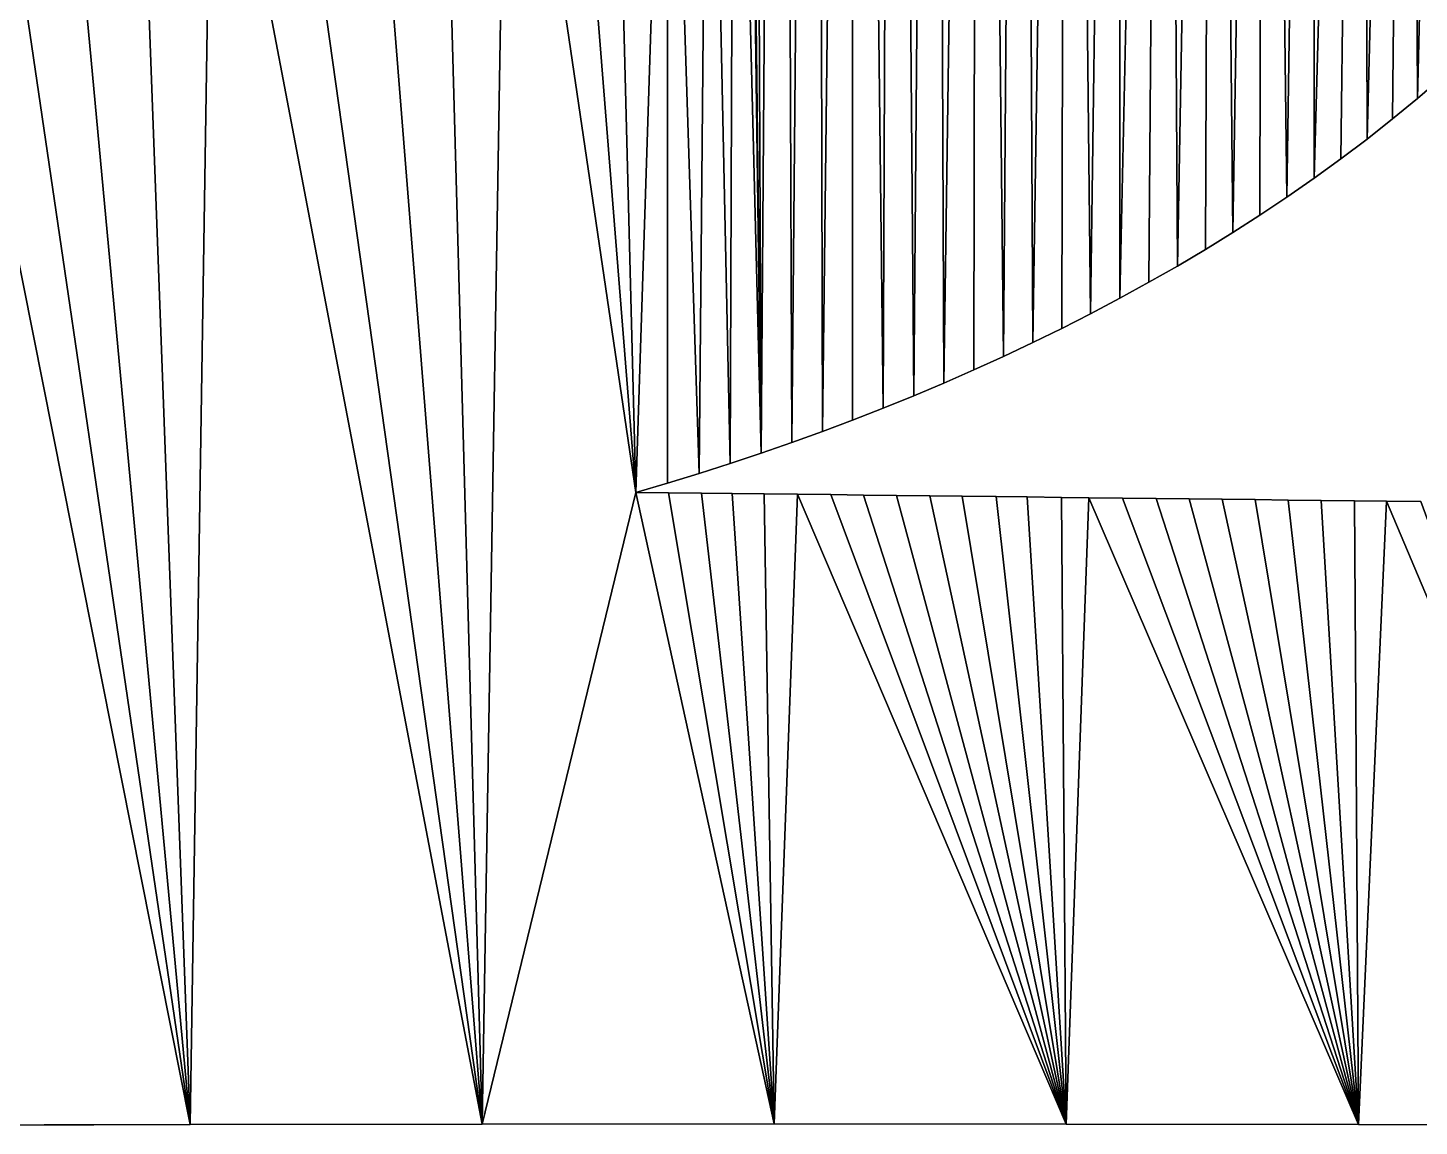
# Model space of a CAD drawing. Extents: x 9 to 1212, y 18 to 833.
# Drawn here: x 291.45 to 325.45, y 508.04 to 534.88 of the extents above; entities that cross this region are included whole.
import ezdxf

# ---------------------------------------------------------------- set-up
doc = ezdxf.new("R2010")
doc.units = 0
doc.header["$MEASUREMENT"] = 0
doc.layers.get('0').update_dxf_attribs({"linetype": 'CONTINUOUS'})

# ---------------------------------------------------------------- blocks, each defined once
blk = doc.blocks.new('GRUPO_1')
for p, q in [((317.45192, 93.30144), (316.85932, 92.79098)), ((317.45192, 93.30144, 15), (316.85932, 92.79098, 15)), ((316.85932, 92.79098), (316.25107, 92.28982)), ((316.85932, 92.79098, 15), (316.25107, 92.28982, 15)), ((316.85932, 92.79098), (316.85932, 92.79098, 15)), ((316.25107, 92.28982), (315.62753, 91.79801)), ((316.25107, 92.28982, 15), (315.62753, 91.79801, 15)), ((316.25107, 92.28982), (316.25107, 92.28982, 15)), ((315.62753, 91.79801), (314.98907, 91.31563)), ((315.62753, 91.79801, 15), (314.98907, 91.31563, 15)), ((315.62753, 91.79801), (315.62753, 91.79801, 15)), ((314.98907, 91.31563), (314.33607, 90.84272)), ((314.98907, 91.31563, 15), (314.33607, 90.84272, 15)), ((314.98907, 91.31563), (314.98907, 91.31563, 15)), ((314.33607, 90.84272), (313.66887, 90.37935)), ((314.33607, 90.84272, 15), (313.66887, 90.37935, 15)), ((314.33607, 90.84272), (314.33607, 90.84272, 15)), ((313.66887, 90.37935), (313.01084, 89.9406)), ((313.66887, 90.37935, 15), (313.01084, 89.9406, 15)), ((313.66887, 90.37935), (313.66887, 90.37935, 15)), ((313.01084, 89.9406), (312.35001, 89.51702)), ((313.01084, 89.9406, 15), (312.35001, 89.51702, 15)), ((313.01084, 89.9406), (313.01084, 89.9406, 15)), ((312.35001, 89.51702), (311.67728, 89.10227)), ((312.35001, 89.51702, 15), (311.67728, 89.10227, 15)), ((312.35001, 89.51702), (312.35001, 89.51702, 15)), ((311.67728, 89.10227), (310.99295, 88.69638)), ((311.67728, 89.10227, 15), (310.99295, 88.69638, 15)), ((311.67728, 89.10227), (311.67728, 89.10227, 15)), ((310.99295, 88.69638), (310.29735, 88.29942)), ((310.99295, 88.69638, 15), (310.29735, 88.29942, 15)), ((310.99295, 88.69638), (310.99295, 88.69638, 15)), ((310.29735, 88.29942), (309.5908, 87.91143)), ((310.29735, 88.29942, 15), (309.5908, 87.91143, 15)), ((310.29735, 88.29942), (310.29735, 88.29942, 15)), ((309.5908, 87.91143), (308.8736, 87.53248)), ((309.5908, 87.91143, 15), (308.8736, 87.53248, 15)), ((309.5908, 87.91143), (309.5908, 87.91143, 15)), ((308.8736, 87.53248), (308.16886, 87.17397)), ((308.8736, 87.53248, 15), (308.16886, 87.17397, 15)), ((308.8736, 87.53248), (308.8736, 87.53248, 15)), ((308.16886, 87.17397), (307.46231, 86.8277)), ((308.16886, 87.17397, 15), (307.46231, 86.8277, 15)), ((308.16886, 87.17397), (308.16886, 87.17397, 15)), ((307.46231, 86.8277), (306.74684, 86.48987)), ((307.46231, 86.8277, 15), (306.74684, 86.48987, 15)), ((307.46231, 86.8277), (307.46231, 86.8277, 15)), ((306.74684, 86.48987), (306.02272, 86.16053)), ((306.74684, 86.48987, 15), (306.02272, 86.16053, 15)), ((306.74684, 86.48987), (306.74684, 86.48987, 15)), ((306.02272, 86.16053), (305.29023, 85.83972)), ((306.02272, 86.16053, 15), (305.29023, 85.83972, 15)), ((306.02272, 86.16053), (306.02272, 86.16053, 15)), ((305.29023, 85.83972), (304.54965, 85.5275)), ((305.29023, 85.83972, 15), (304.54965, 85.5275, 15)), ((305.29023, 85.83972), (305.29023, 85.83972, 15)), ((304.54965, 85.5275), (303.80125, 85.2239)), ((304.54965, 85.5275, 15), (303.80125, 85.2239, 15)), ((304.54965, 85.5275), (304.54965, 85.5275, 15)), ((303.80125, 85.2239), (303.05772, 84.93372)), ((303.80125, 85.2239, 15), (303.05772, 84.93372, 15)), ((303.80125, 85.2239), (303.80125, 85.2239, 15)), ((302.31975, 84.65661), (301.57523, 84.38771)), ((302.31975, 84.65661, 15), (301.57523, 84.38771, 15)), ((303.05772, 84.93372), (302.31975, 84.65661)), ((303.05772, 84.93372, 15), (302.31975, 84.65661, 15)), ((302.31975, 84.65661), (302.31975, 84.65661, 15)), ((303.05772, 84.93372), (303.05772, 84.93372, 15)), ((301.57523, 84.38771), (300.82443, 84.12704)), ((301.57523, 84.38771, 15), (300.82443, 84.12704, 15)), ((301.57523, 84.38771), (301.57523, 84.38771, 15)), ((300.82443, 84.12704), (300.06759, 83.87466)), ((300.82443, 84.12704, 15), (300.06759, 83.87466, 15)), ((300.82443, 84.12704), (300.82443, 84.12704, 15)), ((299.30496, 83.63061), (298.5368, 83.39492)), ((299.30496, 83.63061, 15), (298.5368, 83.39492, 15)), ((300.06759, 83.87466), (299.30496, 83.63061)), ((300.06759, 83.87466, 15), (299.30496, 83.63061, 15)), ((299.30496, 83.63061), (299.30496, 83.63061, 15)), ((300.06759, 83.87466), (300.06759, 83.87466, 15)), ((298.5368, 83.39492), (297.76336, 83.16765)), ((298.5368, 83.39492, 15), (297.76336, 83.16765, 15)), ((298.5368, 83.39492), (298.5368, 83.39492, 15)), ((297.76336, 83.16765), (298.55685, 83.15842)), ((297.76336, 83.16765, 15), (298.55685, 83.15842, 15)), ((297.76336, 83.16765), (297.76336, 83.16765, 15)), ((298.55685, 83.15842), (299.36512, 83.14902)), ((298.55685, 83.15842, 15), (299.36512, 83.14902, 15)), ((298.55685, 83.15842), (298.55685, 83.15842, 15)), ((299.36512, 83.14902), (300.11389, 83.14029)), ((299.36512, 83.14902, 15), (300.11389, 83.14029, 15)), ((299.36512, 83.14902), (299.36512, 83.14902, 15)), ((300.11389, 83.14029), (300.89847, 83.13111)), ((300.11389, 83.14029, 15), (300.89847, 83.13111, 15)), ((300.11389, 83.14029), (300.11389, 83.14029, 15)), ((300.89847, 83.13111), (301.71022, 83.12161)), ((300.89847, 83.13111, 15), (301.71022, 83.12161, 15)), ((300.89847, 83.13111), (300.89847, 83.13111, 15)), ((301.71022, 83.12161), (302.5294, 83.11202)), ((301.71022, 83.12161, 15), (302.5294, 83.11202, 15)), ((301.71022, 83.12161), (301.71022, 83.12161, 15)), ((302.5294, 83.11202), (303.32676, 83.10268)), ((302.5294, 83.11202, 15), (303.32676, 83.10268, 15)), ((302.5294, 83.11202), (302.5294, 83.11202, 15)), ((303.32676, 83.10268), (304.1315, 83.09326)), ((303.32676, 83.10268, 15), (304.1315, 83.09326, 15)), ((303.32676, 83.10268), (303.32676, 83.10268, 15)), ((304.1315, 83.09326), (304.94431, 83.08375)), ((304.1315, 83.09326, 15), (304.94431, 83.08375, 15)), ((304.1315, 83.09326), (304.1315, 83.09326, 15)), ((304.94431, 83.08375), (305.73648, 83.07447)), ((304.94431, 83.08375, 15), (305.73648, 83.07447, 15)), ((304.94431, 83.08375), (304.94431, 83.08375, 15)), ((305.73648, 83.07447), (306.56345, 83.06479)), ((305.73648, 83.07447, 15), (306.56345, 83.06479, 15)), ((305.73648, 83.07447), (305.73648, 83.07447, 15)), ((306.56345, 83.06479), (307.32458, 83.05588)), ((306.56345, 83.06479, 15), (307.32458, 83.05588, 15)), ((306.56345, 83.06479), (306.56345, 83.06479, 15)), ((307.32458, 83.05588), (308.16261, 83.04607)), ((307.32458, 83.05588, 15), (308.16261, 83.04607, 15)), ((307.32458, 83.05588), (307.32458, 83.05588, 15)), ((308.16261, 83.04607), (308.83034, 83.03826)), ((308.16261, 83.04607, 15), (308.83034, 83.03826, 15)), ((308.16261, 83.04607), (308.16261, 83.04607, 15)), ((308.83034, 83.03826), (309.6496, 83.02868)), ((308.83034, 83.03826, 15), (309.6496, 83.02868, 15)), ((308.83034, 83.03826), (308.83034, 83.03826, 15)), ((309.6496, 83.02868), (310.47788, 83.01899)), ((309.6496, 83.02868, 15), (310.47788, 83.01899, 15)), ((309.6496, 83.02868), (309.6496, 83.02868, 15)), ((310.47788, 83.01899), (311.28007, 83.0096)), ((310.47788, 83.01899, 15), (311.28007, 83.0096, 15)), ((310.47788, 83.01899), (310.47788, 83.01899, 15)), ((311.28007, 83.0096), (312.08935, 83.00014)), ((311.28007, 83.0096, 15), (312.08935, 83.00014, 15)), ((311.28007, 83.0096), (311.28007, 83.0096, 15)), ((312.08935, 83.00014), (312.89041, 82.99077)), ((312.08935, 83.00014, 15), (312.89041, 82.99077, 15)), ((312.08935, 83.00014), (312.08935, 83.00014, 15)), ((312.89041, 82.99077), (313.70329, 82.98126)), ((312.89041, 82.99077, 15), (313.70329, 82.98126, 15)), ((312.89041, 82.99077), (312.89041, 82.99077, 15)), ((313.70329, 82.98126), (314.50213, 82.97192)), ((313.70329, 82.98126, 15), (314.50213, 82.97192, 15)), ((313.70329, 82.98126), (313.70329, 82.98126, 15)), ((314.50213, 82.97192), (315.31897, 82.96236)), ((314.50213, 82.97192, 15), (315.31897, 82.96236, 15)), ((314.50213, 82.97192), (314.50213, 82.97192, 15)), ((315.31897, 82.96236), (316.10205, 82.9532)), ((315.31897, 82.96236, 15), (316.10205, 82.9532, 15)), ((315.31897, 82.96236), (315.31897, 82.96236, 15)), ((316.10205, 82.9532), (316.94098, 82.94339)), ((316.10205, 82.9532, 15), (316.94098, 82.94339, 15)), ((316.10205, 82.9532), (316.10205, 82.9532, 15)), ((279.73062, 67.7067), (286.86878, 67.72343)), ((279.73062, 67.7067, 15), (286.86878, 67.72343, 15)), ((286.86878, 67.72343), (294.00487, 67.73416)), ((286.86878, 67.72343, 15), (294.00487, 67.73416, 15)), ((286.86878, 67.72343), (286.86878, 67.72343, 15)), ((294.00487, 67.73416), (301.1427, 67.73829)), ((294.00487, 67.73416, 15), (301.1427, 67.73829, 15)), ((294.00487, 67.73416), (294.00487, 67.73416, 15)), ((301.1427, 67.73829), (308.27926, 67.73517)), ((301.1427, 67.73829, 15), (308.27926, 67.73517, 15)), ((301.1427, 67.73829), (301.1427, 67.73829, 15)), ((308.27926, 67.73517), (315.41658, 67.72419)), ((308.27926, 67.73517, 15), (315.41658, 67.72419, 15)), ((308.27926, 67.73517), (308.27926, 67.73517, 15)), ((315.41658, 67.72419), (322.55379, 67.70473)), ((315.41658, 67.72419, 15), (322.55379, 67.70473, 15)), ((315.41658, 67.72419), (315.41658, 67.72419, 15))]:
    blk.add_line(p, q)
mesh = blk.add_polyface()
corners = [(277.8499, 138.93439), (278.01869, 155.8344), (279.17668, 137.79734), (279.62442, 152.74618), (280.52315, 136.6905), (280.89713, 149.48225), (282.21757, 135.37577), (281.40021, 147.80056), (281.80458, 146.12864), (282.12371, 144.4187), (282.35484, 142.67248), (282.526, 138.03589), (282.49521, 140.89172), (293.6373, 139.02788), (293.75318, 154.72557), (293.97214, 137.32474), (294.36939, 157.1254), (294.35311, 135.65195), (294.78019, 133.98182), (295.35014, 160.01684), (295.27013, 132.23803), (295.78644, 130.53225), (296.62417, 162.95558), (296.31937, 128.86531), (296.85919, 127.23802), (297.01534, 162.26749), (297.39615, 125.6512), (297.43429, 160.87638), (297.98482, 123.915), (298.52546, 157.58482), (298.55914, 122.18467), (299.14337, 155.93538), (299.08675, 120.51217), (299.55256, 118.89879), (299.79925, 154.34371), (299.95217, 117.29826), (300.5254, 152.75247), (300.30545, 115.43035), (300.4813, 113.66309), (300.82443, 84.12704), (301.30815, 151.20813), (301.57523, 84.38771), (302.16131, 149.68826), (302.31975, 84.65661), (303.06889, 148.21665), (303.80125, 85.2239), (304.04753, 146.75546), (304.54965, 85.5275), (305.04515, 145.36403), (305.29023, 85.83972), (306.11988, 143.9443), (306.74684, 86.48987), (307.1682, 142.61545), (307.46231, 86.8277), (308.2924, 141.23303), (308.8736, 87.53248), (309.58783, 139.67663), (309.5908, 87.91143), (310.68296, 138.49053), (310.99295, 88.69638), (311.86544, 137.3696), (312.35001, 89.51702), (313.10855, 136.1433), (313.66887, 90.37935), (314.32286, 134.89142), (314.33607, 90.84272), (315.50648, 133.61195), (315.62753, 91.79801), (316.65701, 132.30286), (316.85932, 92.79098), (317.77174, 130.96185), (318.04795, 93.83908), (318.84793, 129.58577)]
mesh.append_faces([[corners[k] for k in face] for face in [(11, 10, 12)]], dxfattribs={"vtx0": -1})
mesh.append_faces([[corners[k] for k in face] for face in [(0, 1, 2), (2, 3, 4), (4, 5, 6), (6, 10, 11), (13, 14, 15), (15, 16, 17), (17, 16, 18), (18, 19, 20), (20, 19, 21), (21, 22, 23), (23, 22, 24), (24, 25, 26), (26, 27, 28), (28, 29, 30), (30, 31, 32), (32, 31, 33), (33, 34, 35), (35, 36, 37), (37, 36, 38)]], dxfattribs={"vtx0": -1, "vtx1": -1})
mesh.append_faces([[corners[k] for k in face] for face in [(6, 5, 7), (6, 7, 8), (6, 8, 9), (6, 9, 10), (33, 31, 34), (35, 34, 36), (39, 36, 40), (41, 40, 42), (43, 42, 44), (45, 44, 46), (47, 46, 48), (49, 48, 50), (51, 50, 52), (53, 52, 54), (55, 54, 56), (57, 56, 58), (59, 58, 60), (61, 60, 62), (63, 62, 64), (65, 64, 66), (67, 66, 68), (69, 68, 70), (71, 70, 72)]], dxfattribs={"vtx0": -1, "vtx2": -1})
mesh = blk.add_polyface()
corners = [(278.01869, 155.8344, 15), (277.8499, 138.93439, 15), (279.17668, 137.79734, 15), (279.62442, 152.74618, 15), (280.52315, 136.6905, 15), (280.89713, 149.48225, 15), (282.21757, 135.37577, 15), (281.40021, 147.80056, 15), (281.80458, 146.12864, 15), (282.12371, 144.4187, 15), (282.35484, 142.67248, 15), (282.526, 138.03589, 15), (282.49521, 140.89172, 15), (300.5254, 152.75247, 15), (300.82443, 84.12704, 15), (301.30815, 151.20813, 15), (301.57523, 84.38771, 15), (302.16131, 149.68826, 15), (302.31975, 84.65661, 15), (303.06889, 148.21665, 15), (303.80125, 85.2239, 15), (304.04753, 146.75546, 15), (304.54965, 85.5275, 15), (305.04515, 145.36403, 15), (305.29023, 85.83972, 15), (306.11988, 143.9443, 15), (306.74684, 86.48987, 15), (307.1682, 142.61545, 15), (307.46231, 86.8277, 15), (308.2924, 141.23303, 15), (308.8736, 87.53248, 15), (309.58783, 139.67663, 15), (309.5908, 87.91143, 15), (310.68296, 138.49053, 15), (310.99295, 88.69638, 15), (311.86544, 137.3696, 15), (312.35001, 89.51702, 15), (313.10855, 136.1433, 15), (313.66887, 90.37935, 15), (314.32286, 134.89142, 15), (314.33607, 90.84272, 15), (315.50648, 133.61195, 15), (315.62753, 91.79801, 15), (316.65701, 132.30286, 15), (316.85932, 92.79098, 15), (317.77174, 130.96185, 15), (318.04795, 93.83908, 15), (318.84793, 129.58577, 15), (293.75318, 154.72557, 15), (293.6373, 139.02788, 15), (293.97214, 137.32474, 15), (294.36939, 157.1254, 15), (294.35311, 135.65195, 15), (294.78019, 133.98182, 15), (295.35014, 160.01684, 15), (295.27013, 132.23803, 15), (295.78644, 130.53225, 15), (296.62417, 162.95558, 15), (296.31937, 128.86531, 15), (296.85919, 127.23802, 15), (297.01534, 162.26749, 15), (297.39615, 125.6512, 15), (297.43429, 160.87638, 15), (297.98482, 123.915, 15), (298.52546, 157.58482, 15), (298.55914, 122.18467, 15), (299.14337, 155.93538, 15), (299.08675, 120.51217, 15), (299.55256, 118.89879, 15), (299.79925, 154.34371, 15), (299.95217, 117.29826, 15), (300.30545, 115.43035, 15), (300.4813, 113.66309, 15)]
mesh.append_faces([[corners[k] for k in face] for face in [(10, 11, 12)]], dxfattribs={"vtx0": -1})
mesh.append_faces([[corners[k] for k in face] for face in [(5, 6, 7), (7, 6, 8), (8, 6, 9), (9, 6, 10), (13, 14, 15), (15, 16, 17), (17, 18, 19), (19, 20, 21), (21, 22, 23), (23, 24, 25), (25, 26, 27), (27, 28, 29), (29, 30, 31), (31, 32, 33), (33, 34, 35), (35, 36, 37), (37, 38, 39), (39, 40, 41), (41, 42, 43), (43, 44, 45), (45, 46, 47), (66, 68, 69), (69, 70, 13)]], dxfattribs={"vtx0": -1, "vtx1": -1})
mesh.append_faces([[corners[k] for k in face] for face in [(0, 1, 2), (3, 2, 4), (5, 4, 6), (10, 6, 11), (48, 49, 50), (51, 50, 52), (51, 52, 53), (54, 53, 55), (54, 55, 56), (57, 56, 58), (57, 58, 59), (60, 59, 61), (62, 61, 63), (64, 63, 65), (66, 65, 67), (66, 67, 68), (69, 68, 70), (13, 70, 71), (13, 71, 72)]], dxfattribs={"vtx0": -1, "vtx2": -1})
mesh = blk.add_polyface()
corners = [(272.59482, 67.68461), (266.8391, 104.41183), (268.3606, 103.59243), (269.84406, 102.9589), (271.43615, 102.43185), (273.14216, 102.0161), (279.73062, 67.7067), (274.96741, 101.71648), (276.91711, 101.5378), (278.495, 101.48576), (280.15117, 101.50937), (286.86878, 67.72343), (281.88798, 101.61079), (283.70782, 101.79216), (285.60281, 102.05355), (287.4113, 102.36266), (294.00487, 67.73416), (289.08389, 102.70841), (291.1701, 103.24385), (293.01006, 103.84605), (294.61571, 104.51402), (297.76336, 83.16765), (301.1427, 67.73829), (295.99898, 105.24673), (297.17183, 106.04321), (298.55685, 83.15842), (299.36512, 83.14902), (300.11389, 83.14029), (300.89847, 83.13111), (301.71022, 83.12161), (308.27926, 67.73517), (298.54595, 107.33578), (298.5368, 83.39492), (299.30496, 83.63061), (299.53851, 108.78863), (300.06759, 83.87466), (300.16223, 110.37681), (300.82443, 84.12704), (300.4494, 111.99902), (300.4813, 113.66309), (300.5254, 152.75247), (301.30815, 151.20813), (301.57523, 84.38771), (302.16131, 149.68826), (302.31975, 84.65661), (303.06889, 148.21665), (303.05772, 84.93372), (303.80125, 85.2239)]
mesh.append_faces([[corners[k] for k in face] for face in [(0, 5, 6), (6, 10, 11), (11, 15, 16), (16, 21, 22), (22, 29, 30), (31, 21, 24), (21, 31, 32), (32, 31, 33), (33, 34, 35), (35, 36, 37), (37, 41, 42), (42, 43, 44), (44, 45, 46), (46, 45, 47)]], dxfattribs={"vtx0": -1, "vtx1": -1})
mesh.append_faces([[corners[k] for k in face] for face in [(16, 20, 21), (37, 39, 40)]], dxfattribs={"vtx0": -1, "vtx1": -1, "vtx2": -1})
mesh.append_faces([[corners[k] for k in face] for face in [(0, 1, 2), (0, 2, 3), (0, 3, 4), (0, 4, 5), (6, 5, 7), (6, 7, 8), (6, 8, 9), (6, 9, 10), (11, 10, 12), (11, 12, 13), (11, 13, 14), (11, 14, 15), (16, 15, 17), (16, 17, 18), (16, 18, 19), (16, 19, 20), (21, 20, 23), (21, 23, 24), (22, 21, 25), (22, 25, 26), (22, 26, 27), (22, 27, 28), (22, 28, 29), (33, 31, 34), (35, 34, 36), (37, 36, 38), (37, 38, 39)]], dxfattribs={"vtx0": -1, "vtx2": -1})
mesh = blk.add_polyface()
corners = [(297.76336, 83.16765, 15), (298.54595, 107.33578, 15), (297.17183, 106.04321, 15), (298.5368, 83.39492, 15), (299.30496, 83.63061, 15), (299.53851, 108.78863, 15), (300.06759, 83.87466, 15), (300.16223, 110.37681, 15), (300.82443, 84.12704, 15), (300.4494, 111.99902, 15), (300.4813, 113.66309, 15), (300.5254, 152.75247, 15), (301.30815, 151.20813, 15), (301.57523, 84.38771, 15), (302.16131, 149.68826, 15), (302.31975, 84.65661, 15), (303.06889, 148.21665, 15), (303.05772, 84.93372, 15), (303.80125, 85.2239, 15), (266.8391, 104.41183, 15), (272.59482, 67.68461, 15), (268.3606, 103.59243, 15), (269.84406, 102.9589, 15), (271.43615, 102.43185, 15), (273.14216, 102.0161, 15), (279.73062, 67.7067, 15), (274.96741, 101.71648, 15), (276.91711, 101.5378, 15), (278.495, 101.48576, 15), (280.15117, 101.50937, 15), (286.86878, 67.72343, 15), (281.88798, 101.61079, 15), (283.70782, 101.79216, 15), (285.60281, 102.05355, 15), (287.4113, 102.36266, 15), (294.00487, 67.73416, 15), (289.08389, 102.70841, 15), (291.1701, 103.24385, 15), (293.01006, 103.84605, 15), (294.61571, 104.51402, 15), (301.1427, 67.73829, 15), (295.99898, 105.24673, 15), (298.55685, 83.15842, 15), (299.36512, 83.14902, 15), (300.11389, 83.14029, 15), (300.89847, 83.13111, 15), (301.71022, 83.12161, 15), (308.27926, 67.73517, 15)]
mesh.append_faces([[corners[k] for k in face] for face in [(1, 4, 5), (5, 6, 7), (7, 8, 9), (9, 8, 10), (19, 20, 21), (21, 20, 22), (22, 20, 23), (23, 20, 24), (24, 25, 26), (26, 25, 27), (27, 25, 28), (28, 25, 29), (29, 30, 31), (31, 30, 32), (32, 30, 33), (33, 30, 34), (34, 35, 36), (36, 35, 37), (37, 35, 38), (38, 35, 39), (39, 0, 41), (41, 0, 2), (0, 40, 42), (42, 40, 43), (43, 40, 44), (44, 40, 45), (45, 40, 46)]], dxfattribs={"vtx0": -1, "vtx1": -1})
mesh.append_faces([[corners[k] for k in face] for face in [(10, 8, 11), (39, 35, 0)]], dxfattribs={"vtx0": -1, "vtx1": -1, "vtx2": -1})
mesh.append_faces([[corners[k] for k in face] for face in [(0, 1, 2), (1, 0, 3), (1, 3, 4), (5, 4, 6), (7, 6, 8), (12, 8, 13), (14, 13, 15), (16, 15, 17), (16, 17, 18), (24, 20, 25), (29, 25, 30), (34, 30, 35), (0, 35, 40), (46, 40, 47)]], dxfattribs={"vtx0": -1, "vtx2": -1})
mesh = blk.add_polyface()
corners = [(308.27926, 67.73517), (301.71022, 83.12161), (302.5294, 83.11202), (303.32676, 83.10268), (304.1315, 83.09326), (304.94431, 83.08375), (305.73648, 83.07447), (306.56345, 83.06479), (307.32458, 83.05588), (308.16261, 83.04607), (308.83034, 83.03826), (315.41658, 67.72419), (309.6496, 83.02868), (310.47788, 83.01899), (311.28007, 83.0096), (312.08935, 83.00014), (312.89041, 82.99077), (313.70329, 82.98126), (314.50213, 82.97192), (315.31897, 82.96236), (316.10205, 82.9532), (322.55379, 67.70473), (316.94098, 82.94339), (303.80125, 85.2239), (304.04753, 146.75546), (304.54965, 85.5275), (305.04515, 145.36403), (305.29023, 85.83972), (306.11988, 143.9443), (306.02272, 86.16053), (306.74684, 86.48987), (307.1682, 142.61545), (307.46231, 86.8277), (308.2924, 141.23303), (308.16886, 87.17397), (308.8736, 87.53248), (309.58783, 139.67663), (309.5908, 87.91143), (310.68296, 138.49053), (310.29735, 88.29942), (310.99295, 88.69638), (311.86544, 137.3696), (311.67728, 89.10227), (312.35001, 89.51702), (313.10855, 136.1433), (313.01084, 89.9406), (313.66887, 90.37935), (314.32286, 134.89142), (314.33607, 90.84272), (315.50648, 133.61195), (314.98907, 91.31563), (315.62753, 91.79801), (316.65701, 132.30286), (316.25107, 92.28982), (316.85932, 92.79098), (317.77174, 130.96185), (317.45192, 93.30144), (318.04795, 93.83908), (318.84793, 129.58577), (318.63569, 94.39549)]
mesh.append_faces([[corners[k] for k in face] for face in [(0, 10, 11), (11, 20, 21), (23, 24, 25), (25, 26, 27), (27, 28, 29), (29, 28, 30), (30, 31, 32), (32, 33, 34), (34, 33, 35), (35, 36, 37), (37, 38, 39), (39, 38, 40), (40, 41, 42), (42, 41, 43), (43, 44, 45), (45, 44, 46), (46, 47, 48), (48, 49, 50), (50, 49, 51), (51, 52, 53), (53, 52, 54), (54, 55, 56), (56, 55, 57), (57, 58, 59)]], dxfattribs={"vtx0": -1, "vtx1": -1})
mesh.append_faces([[corners[k] for k in face] for face in [(0, 1, 2), (0, 2, 3), (0, 3, 4), (0, 4, 5), (0, 5, 6), (0, 6, 7), (0, 7, 8), (0, 8, 9), (0, 9, 10), (11, 10, 12), (11, 12, 13), (11, 13, 14), (11, 14, 15), (11, 15, 16), (11, 16, 17), (11, 17, 18), (11, 18, 19), (11, 19, 20), (21, 20, 22)]], dxfattribs={"vtx0": -1, "vtx2": -1})
mesh = blk.add_polyface()
corners = [(304.04753, 146.75546, 15), (303.80125, 85.2239, 15), (304.54965, 85.5275, 15), (305.04515, 145.36403, 15), (305.29023, 85.83972, 15), (306.11988, 143.9443, 15), (306.02272, 86.16053, 15), (306.74684, 86.48987, 15), (307.1682, 142.61545, 15), (307.46231, 86.8277, 15), (308.2924, 141.23303, 15), (308.16886, 87.17397, 15), (308.8736, 87.53248, 15), (309.58783, 139.67663, 15), (309.5908, 87.91143, 15), (310.68296, 138.49053, 15), (310.29735, 88.29942, 15), (310.99295, 88.69638, 15), (311.86544, 137.3696, 15), (311.67728, 89.10227, 15), (312.35001, 89.51702, 15), (313.10855, 136.1433, 15), (313.01084, 89.9406, 15), (313.66887, 90.37935, 15), (314.32286, 134.89142, 15), (314.33607, 90.84272, 15), (315.50648, 133.61195, 15), (314.98907, 91.31563, 15), (315.62753, 91.79801, 15), (316.65701, 132.30286, 15), (316.25107, 92.28982, 15), (316.85932, 92.79098, 15), (317.77174, 130.96185, 15), (317.45192, 93.30144, 15), (318.04795, 93.83908, 15), (318.84793, 129.58577, 15), (318.63569, 94.39549, 15), (301.71022, 83.12161, 15), (308.27926, 67.73517, 15), (302.5294, 83.11202, 15), (303.32676, 83.10268, 15), (304.1315, 83.09326, 15), (304.94431, 83.08375, 15), (305.73648, 83.07447, 15), (306.56345, 83.06479, 15), (307.32458, 83.05588, 15), (308.16261, 83.04607, 15), (308.83034, 83.03826, 15), (315.41658, 67.72419, 15), (309.6496, 83.02868, 15), (310.47788, 83.01899, 15), (311.28007, 83.0096, 15), (312.08935, 83.00014, 15), (312.89041, 82.99077, 15), (313.70329, 82.98126, 15), (314.50213, 82.97192, 15), (315.31897, 82.96236, 15), (316.10205, 82.9532, 15), (322.55379, 67.70473, 15), (316.94098, 82.94339, 15)]
mesh.append_faces([[corners[k] for k in face] for face in [(37, 38, 39), (39, 38, 40), (40, 38, 41), (41, 38, 42), (42, 38, 43), (43, 38, 44), (44, 38, 45), (45, 38, 46), (46, 38, 47), (47, 48, 49), (49, 48, 50), (50, 48, 51), (51, 48, 52), (52, 48, 53), (53, 48, 54), (54, 48, 55), (55, 48, 56), (56, 48, 57), (57, 58, 59)]], dxfattribs={"vtx0": -1, "vtx1": -1})
mesh.append_faces([[corners[k] for k in face] for face in [(0, 1, 2), (3, 2, 4), (5, 4, 6), (5, 6, 7), (8, 7, 9), (10, 9, 11), (10, 11, 12), (13, 12, 14), (15, 14, 16), (15, 16, 17), (18, 17, 19), (18, 19, 20), (21, 20, 22), (21, 22, 23), (24, 23, 25), (26, 25, 27), (26, 27, 28), (29, 28, 30), (29, 30, 31), (32, 31, 33), (32, 33, 34), (35, 34, 36), (47, 38, 48), (57, 48, 58)]], dxfattribs={"vtx0": -1, "vtx2": -1})
mesh = blk.add_polyface()
corners = [(317.45192, 93.30144, 15), (316.85932, 92.79098), (317.45192, 93.30144), (316.85932, 92.79098, 15)]
mesh.append_faces([[corners[k] for k in face] for face in [(0, 1, 2), (1, 0, 3)]], dxfattribs={"vtx0": -1})
mesh = blk.add_polyface()
corners = [(316.85932, 92.79098, 15), (316.25107, 92.28982), (316.85932, 92.79098), (316.25107, 92.28982, 15)]
mesh.append_faces([[corners[k] for k in face] for face in [(0, 1, 2), (1, 0, 3)]], dxfattribs={"vtx0": -1})
mesh = blk.add_polyface()
corners = [(316.25107, 92.28982, 15), (315.62753, 91.79801), (316.25107, 92.28982), (315.62753, 91.79801, 15)]
mesh.append_faces([[corners[k] for k in face] for face in [(0, 1, 2), (1, 0, 3)]], dxfattribs={"vtx0": -1})
mesh = blk.add_polyface()
corners = [(315.62753, 91.79801, 15), (314.98907, 91.31563), (315.62753, 91.79801), (314.98907, 91.31563, 15)]
mesh.append_faces([[corners[k] for k in face] for face in [(0, 1, 2), (1, 0, 3)]], dxfattribs={"vtx0": -1})
mesh = blk.add_polyface()
corners = [(314.98907, 91.31563, 15), (314.33607, 90.84272), (314.98907, 91.31563), (314.33607, 90.84272, 15)]
mesh.append_faces([[corners[k] for k in face] for face in [(0, 1, 2), (1, 0, 3)]], dxfattribs={"vtx0": -1})
mesh = blk.add_polyface()
corners = [(314.33607, 90.84272, 15), (313.66887, 90.37935), (314.33607, 90.84272), (313.66887, 90.37935, 15)]
mesh.append_faces([[corners[k] for k in face] for face in [(0, 1, 2), (1, 0, 3)]], dxfattribs={"vtx0": -1})
mesh = blk.add_polyface()
corners = [(313.66887, 90.37935, 15), (313.01084, 89.9406), (313.66887, 90.37935), (313.01084, 89.9406, 15)]
mesh.append_faces([[corners[k] for k in face] for face in [(0, 1, 2), (1, 0, 3)]], dxfattribs={"vtx0": -1})
mesh = blk.add_polyface()
corners = [(313.01084, 89.9406, 15), (312.35001, 89.51702), (313.01084, 89.9406), (312.35001, 89.51702, 15)]
mesh.append_faces([[corners[k] for k in face] for face in [(0, 1, 2), (1, 0, 3)]], dxfattribs={"vtx0": -1})
mesh = blk.add_polyface()
corners = [(312.35001, 89.51702, 15), (311.67728, 89.10227), (312.35001, 89.51702), (311.67728, 89.10227, 15)]
mesh.append_faces([[corners[k] for k in face] for face in [(0, 1, 2), (1, 0, 3)]], dxfattribs={"vtx0": -1})
mesh = blk.add_polyface()
corners = [(311.67728, 89.10227, 15), (310.99295, 88.69638), (311.67728, 89.10227), (310.99295, 88.69638, 15)]
mesh.append_faces([[corners[k] for k in face] for face in [(0, 1, 2), (1, 0, 3)]], dxfattribs={"vtx0": -1})
mesh = blk.add_polyface()
corners = [(310.99295, 88.69638, 15), (310.29735, 88.29942), (310.99295, 88.69638), (310.29735, 88.29942, 15)]
mesh.append_faces([[corners[k] for k in face] for face in [(0, 1, 2), (1, 0, 3)]], dxfattribs={"vtx0": -1})
mesh = blk.add_polyface()
corners = [(310.29735, 88.29942, 15), (309.5908, 87.91143), (310.29735, 88.29942), (309.5908, 87.91143, 15)]
mesh.append_faces([[corners[k] for k in face] for face in [(0, 1, 2), (1, 0, 3)]], dxfattribs={"vtx0": -1})
mesh = blk.add_polyface()
corners = [(309.5908, 87.91143, 15), (308.8736, 87.53248), (309.5908, 87.91143), (308.8736, 87.53248, 15)]
mesh.append_faces([[corners[k] for k in face] for face in [(0, 1, 2), (1, 0, 3)]], dxfattribs={"vtx0": -1})
mesh = blk.add_polyface()
corners = [(308.8736, 87.53248, 15), (308.16886, 87.17397), (308.8736, 87.53248), (308.16886, 87.17397, 15)]
mesh.append_faces([[corners[k] for k in face] for face in [(0, 1, 2), (1, 0, 3)]], dxfattribs={"vtx0": -1})
mesh = blk.add_polyface()
corners = [(308.16886, 87.17397, 15), (307.46231, 86.8277), (308.16886, 87.17397), (307.46231, 86.8277, 15)]
mesh.append_faces([[corners[k] for k in face] for face in [(0, 1, 2), (1, 0, 3)]], dxfattribs={"vtx0": -1})
mesh = blk.add_polyface()
corners = [(307.46231, 86.8277, 15), (306.74684, 86.48987), (307.46231, 86.8277), (306.74684, 86.48987, 15)]
mesh.append_faces([[corners[k] for k in face] for face in [(0, 1, 2), (1, 0, 3)]], dxfattribs={"vtx0": -1})
mesh = blk.add_polyface()
corners = [(306.74684, 86.48987, 15), (306.02272, 86.16053), (306.74684, 86.48987), (306.02272, 86.16053, 15)]
mesh.append_faces([[corners[k] for k in face] for face in [(0, 1, 2), (1, 0, 3)]], dxfattribs={"vtx0": -1})
mesh = blk.add_polyface()
corners = [(306.02272, 86.16053, 15), (305.29023, 85.83972), (306.02272, 86.16053), (305.29023, 85.83972, 15)]
mesh.append_faces([[corners[k] for k in face] for face in [(0, 1, 2), (1, 0, 3)]], dxfattribs={"vtx0": -1})
mesh = blk.add_polyface()
corners = [(305.29023, 85.83972, 15), (304.54965, 85.5275), (305.29023, 85.83972), (304.54965, 85.5275, 15)]
mesh.append_faces([[corners[k] for k in face] for face in [(0, 1, 2), (1, 0, 3)]], dxfattribs={"vtx0": -1})
mesh = blk.add_polyface()
corners = [(304.54965, 85.5275, 15), (303.80125, 85.2239), (304.54965, 85.5275), (303.80125, 85.2239, 15)]
mesh.append_faces([[corners[k] for k in face] for face in [(0, 1, 2), (1, 0, 3)]], dxfattribs={"vtx0": -1})
mesh = blk.add_polyface()
corners = [(303.80125, 85.2239, 15), (303.05772, 84.93372), (303.80125, 85.2239), (303.05772, 84.93372, 15)]
mesh.append_faces([[corners[k] for k in face] for face in [(0, 1, 2), (1, 0, 3)]], dxfattribs={"vtx0": -1})
mesh = blk.add_polyface()
corners = [(302.31975, 84.65661, 15), (301.57523, 84.38771), (302.31975, 84.65661), (301.57523, 84.38771, 15)]
mesh.append_faces([[corners[k] for k in face] for face in [(0, 1, 2), (1, 0, 3)]], dxfattribs={"vtx0": -1})
mesh = blk.add_polyface()
corners = [(303.05772, 84.93372, 15), (302.31975, 84.65661), (303.05772, 84.93372), (302.31975, 84.65661, 15)]
mesh.append_faces([[corners[k] for k in face] for face in [(0, 1, 2), (1, 0, 3)]], dxfattribs={"vtx0": -1})
mesh = blk.add_polyface()
corners = [(301.57523, 84.38771, 15), (300.82443, 84.12704), (301.57523, 84.38771), (300.82443, 84.12704, 15)]
mesh.append_faces([[corners[k] for k in face] for face in [(0, 1, 2), (1, 0, 3)]], dxfattribs={"vtx0": -1})
mesh = blk.add_polyface()
corners = [(300.82443, 84.12704, 15), (300.06759, 83.87466), (300.82443, 84.12704), (300.06759, 83.87466, 15)]
mesh.append_faces([[corners[k] for k in face] for face in [(0, 1, 2), (1, 0, 3)]], dxfattribs={"vtx0": -1})
mesh = blk.add_polyface()
corners = [(299.30496, 83.63061, 15), (298.5368, 83.39492), (299.30496, 83.63061), (298.5368, 83.39492, 15)]
mesh.append_faces([[corners[k] for k in face] for face in [(0, 1, 2), (1, 0, 3)]], dxfattribs={"vtx0": -1})
mesh = blk.add_polyface()
corners = [(300.06759, 83.87466, 15), (299.30496, 83.63061), (300.06759, 83.87466), (299.30496, 83.63061, 15)]
mesh.append_faces([[corners[k] for k in face] for face in [(0, 1, 2), (1, 0, 3)]], dxfattribs={"vtx0": -1})
mesh = blk.add_polyface()
corners = [(298.5368, 83.39492, 15), (297.76336, 83.16765), (298.5368, 83.39492), (297.76336, 83.16765, 15)]
mesh.append_faces([[corners[k] for k in face] for face in [(0, 1, 2), (1, 0, 3)]], dxfattribs={"vtx0": -1})
mesh = blk.add_polyface()
corners = [(297.76336, 83.16765, 15), (298.55685, 83.15842), (297.76336, 83.16765), (298.55685, 83.15842, 15)]
mesh.append_faces([[corners[k] for k in face] for face in [(0, 1, 2), (1, 0, 3)]], dxfattribs={"vtx0": -1})
mesh = blk.add_polyface()
corners = [(298.55685, 83.15842, 15), (299.36512, 83.14902), (298.55685, 83.15842), (299.36512, 83.14902, 15)]
mesh.append_faces([[corners[k] for k in face] for face in [(0, 1, 2), (1, 0, 3)]], dxfattribs={"vtx0": -1})
mesh = blk.add_polyface()
corners = [(299.36512, 83.14902, 15), (300.11389, 83.14029), (299.36512, 83.14902), (300.11389, 83.14029, 15)]
mesh.append_faces([[corners[k] for k in face] for face in [(0, 1, 2), (1, 0, 3)]], dxfattribs={"vtx0": -1})
mesh = blk.add_polyface()
corners = [(300.11389, 83.14029, 15), (300.89847, 83.13111), (300.11389, 83.14029), (300.89847, 83.13111, 15)]
mesh.append_faces([[corners[k] for k in face] for face in [(0, 1, 2), (1, 0, 3)]], dxfattribs={"vtx0": -1})
mesh = blk.add_polyface()
corners = [(300.89847, 83.13111, 15), (301.71022, 83.12161), (300.89847, 83.13111), (301.71022, 83.12161, 15)]
mesh.append_faces([[corners[k] for k in face] for face in [(0, 1, 2), (1, 0, 3)]], dxfattribs={"vtx0": -1})
mesh = blk.add_polyface()
corners = [(301.71022, 83.12161, 15), (302.5294, 83.11202), (301.71022, 83.12161), (302.5294, 83.11202, 15)]
mesh.append_faces([[corners[k] for k in face] for face in [(0, 1, 2), (1, 0, 3)]], dxfattribs={"vtx0": -1})
mesh = blk.add_polyface()
corners = [(302.5294, 83.11202, 15), (303.32676, 83.10268), (302.5294, 83.11202), (303.32676, 83.10268, 15)]
mesh.append_faces([[corners[k] for k in face] for face in [(0, 1, 2), (1, 0, 3)]], dxfattribs={"vtx0": -1})
mesh = blk.add_polyface()
corners = [(303.32676, 83.10268, 15), (304.1315, 83.09326), (303.32676, 83.10268), (304.1315, 83.09326, 15)]
mesh.append_faces([[corners[k] for k in face] for face in [(0, 1, 2), (1, 0, 3)]], dxfattribs={"vtx0": -1})
mesh = blk.add_polyface()
corners = [(304.1315, 83.09326, 15), (304.94431, 83.08375), (304.1315, 83.09326), (304.94431, 83.08375, 15)]
mesh.append_faces([[corners[k] for k in face] for face in [(0, 1, 2), (1, 0, 3)]], dxfattribs={"vtx0": -1})
mesh = blk.add_polyface()
corners = [(304.94431, 83.08375, 15), (305.73648, 83.07447), (304.94431, 83.08375), (305.73648, 83.07447, 15)]
mesh.append_faces([[corners[k] for k in face] for face in [(0, 1, 2), (1, 0, 3)]], dxfattribs={"vtx0": -1})
mesh = blk.add_polyface()
corners = [(305.73648, 83.07447, 15), (306.56345, 83.06479), (305.73648, 83.07447), (306.56345, 83.06479, 15)]
mesh.append_faces([[corners[k] for k in face] for face in [(0, 1, 2), (1, 0, 3)]], dxfattribs={"vtx0": -1})
mesh = blk.add_polyface()
corners = [(306.56345, 83.06479, 15), (307.32458, 83.05588), (306.56345, 83.06479), (307.32458, 83.05588, 15)]
mesh.append_faces([[corners[k] for k in face] for face in [(0, 1, 2), (1, 0, 3)]], dxfattribs={"vtx0": -1})
mesh = blk.add_polyface()
corners = [(307.32458, 83.05588, 15), (308.16261, 83.04607), (307.32458, 83.05588), (308.16261, 83.04607, 15)]
mesh.append_faces([[corners[k] for k in face] for face in [(0, 1, 2), (1, 0, 3)]], dxfattribs={"vtx0": -1})
mesh = blk.add_polyface()
corners = [(308.16261, 83.04607, 15), (308.83034, 83.03826), (308.16261, 83.04607), (308.83034, 83.03826, 15)]
mesh.append_faces([[corners[k] for k in face] for face in [(0, 1, 2), (1, 0, 3)]], dxfattribs={"vtx0": -1})
mesh = blk.add_polyface()
corners = [(308.83034, 83.03826, 15), (309.6496, 83.02868), (308.83034, 83.03826), (309.6496, 83.02868, 15)]
mesh.append_faces([[corners[k] for k in face] for face in [(0, 1, 2), (1, 0, 3)]], dxfattribs={"vtx0": -1})
mesh = blk.add_polyface()
corners = [(309.6496, 83.02868, 15), (310.47788, 83.01899), (309.6496, 83.02868), (310.47788, 83.01899, 15)]
mesh.append_faces([[corners[k] for k in face] for face in [(0, 1, 2), (1, 0, 3)]], dxfattribs={"vtx0": -1})
mesh = blk.add_polyface()
corners = [(310.47788, 83.01899, 15), (311.28007, 83.0096), (310.47788, 83.01899), (311.28007, 83.0096, 15)]
mesh.append_faces([[corners[k] for k in face] for face in [(0, 1, 2), (1, 0, 3)]], dxfattribs={"vtx0": -1})
mesh = blk.add_polyface()
corners = [(311.28007, 83.0096, 15), (312.08935, 83.00014), (311.28007, 83.0096), (312.08935, 83.00014, 15)]
mesh.append_faces([[corners[k] for k in face] for face in [(0, 1, 2), (1, 0, 3)]], dxfattribs={"vtx0": -1})
mesh = blk.add_polyface()
corners = [(312.08935, 83.00014, 15), (312.89041, 82.99077), (312.08935, 83.00014), (312.89041, 82.99077, 15)]
mesh.append_faces([[corners[k] for k in face] for face in [(0, 1, 2), (1, 0, 3)]], dxfattribs={"vtx0": -1})
mesh = blk.add_polyface()
corners = [(312.89041, 82.99077, 15), (313.70329, 82.98126), (312.89041, 82.99077), (313.70329, 82.98126, 15)]
mesh.append_faces([[corners[k] for k in face] for face in [(0, 1, 2), (1, 0, 3)]], dxfattribs={"vtx0": -1})
mesh = blk.add_polyface()
corners = [(313.70329, 82.98126, 15), (314.50213, 82.97192), (313.70329, 82.98126), (314.50213, 82.97192, 15)]
mesh.append_faces([[corners[k] for k in face] for face in [(0, 1, 2), (1, 0, 3)]], dxfattribs={"vtx0": -1})
mesh = blk.add_polyface()
corners = [(314.50213, 82.97192, 15), (315.31897, 82.96236), (314.50213, 82.97192), (315.31897, 82.96236, 15)]
mesh.append_faces([[corners[k] for k in face] for face in [(0, 1, 2), (1, 0, 3)]], dxfattribs={"vtx0": -1})
mesh = blk.add_polyface()
corners = [(315.31897, 82.96236, 15), (316.10205, 82.9532), (315.31897, 82.96236), (316.10205, 82.9532, 15)]
mesh.append_faces([[corners[k] for k in face] for face in [(0, 1, 2), (1, 0, 3)]], dxfattribs={"vtx0": -1})
mesh = blk.add_polyface()
corners = [(316.10205, 82.9532, 15), (316.94098, 82.94339), (316.10205, 82.9532), (316.94098, 82.94339, 15)]
mesh.append_faces([[corners[k] for k in face] for face in [(0, 1, 2), (1, 0, 3)]], dxfattribs={"vtx0": -1})
mesh = blk.add_polyface()
corners = [(286.86878, 67.72343, 15), (279.73062, 67.7067), (286.86878, 67.72343), (279.73062, 67.7067, 15)]
mesh.append_faces([[corners[k] for k in face] for face in [(0, 1, 2), (1, 0, 3)]], dxfattribs={"vtx0": -1})
mesh = blk.add_polyface()
corners = [(294.00487, 67.73416, 15), (286.86878, 67.72343), (294.00487, 67.73416), (286.86878, 67.72343, 15)]
mesh.append_faces([[corners[k] for k in face] for face in [(0, 1, 2), (1, 0, 3)]], dxfattribs={"vtx0": -1})
mesh = blk.add_polyface()
corners = [(301.1427, 67.73829, 15), (294.00487, 67.73416), (301.1427, 67.73829), (294.00487, 67.73416, 15)]
mesh.append_faces([[corners[k] for k in face] for face in [(0, 1, 2), (1, 0, 3)]], dxfattribs={"vtx0": -1})
mesh = blk.add_polyface()
corners = [(308.27926, 67.73517, 15), (301.1427, 67.73829), (308.27926, 67.73517), (301.1427, 67.73829, 15)]
mesh.append_faces([[corners[k] for k in face] for face in [(0, 1, 2), (1, 0, 3)]], dxfattribs={"vtx0": -1})
mesh = blk.add_polyface()
corners = [(315.41658, 67.72419, 15), (308.27926, 67.73517), (315.41658, 67.72419), (308.27926, 67.73517, 15)]
mesh.append_faces([[corners[k] for k in face] for face in [(0, 1, 2), (1, 0, 3)]], dxfattribs={"vtx0": -1})
mesh = blk.add_polyface()
corners = [(322.55379, 67.70473, 15), (315.41658, 67.72419), (322.55379, 67.70473), (315.41658, 67.72419, 15)]
mesh.append_faces([[corners[k] for k in face] for face in [(0, 1, 2), (1, 0, 3)]], dxfattribs={"vtx0": -1})

msp = doc.modelspace()

# ---------------------------------------------------------------- block references
msp.add_blockref('GRUPO_1', (8.548, 440.359))

doc.saveas('drawing.dxf')
